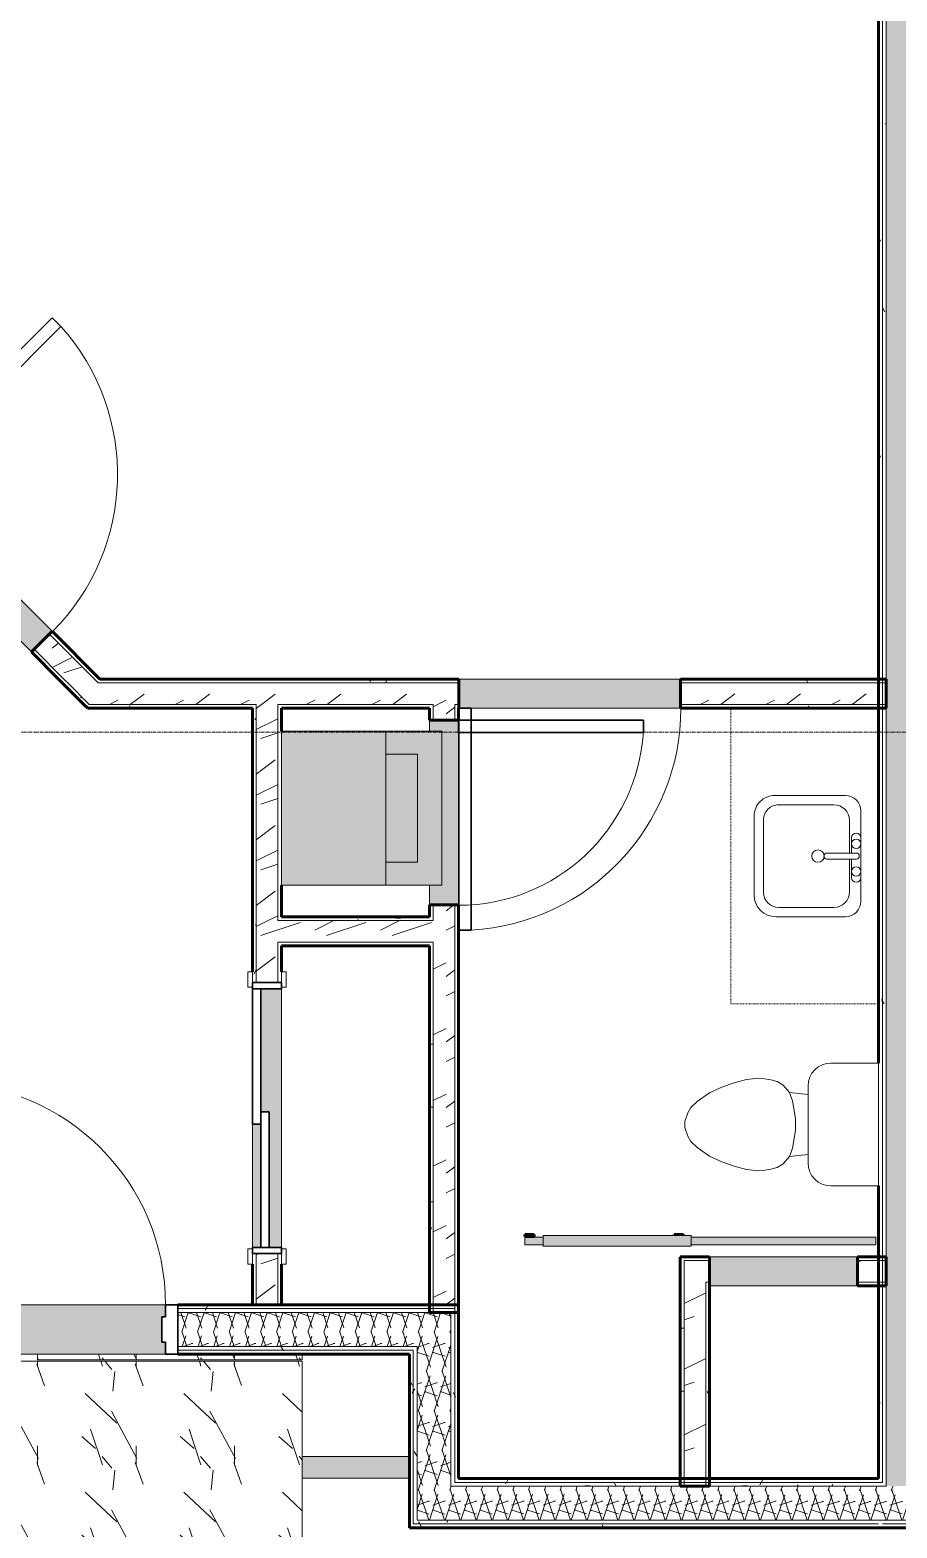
# Model space of a CAD drawing. Header units: inches. Extents: x -4169 to -1846, y 9706 to 12377.
# Drawn here: x -3479.5 to -3338.7, y 11717.9 to 11961.2 of the extents above; entities that cross this region are included whole.
import ezdxf

# ---------------------------------------------------------------- set-up
doc = ezdxf.new("R2010")
doc.units = ezdxf.units.IN
doc.header["$MEASUREMENT"] = 0
doc.linetypes.add('Dash', pattern=[0.25, 0.125, -0.125])
doc.linetypes.add('Grid Line 1_2_', pattern=[0.875, 0.5, -0.125, 0.125, -0.125])
for name, color, linetype, lineweight in [('0-1', 7, 'Continuous', 5), ('0-2', 7, 'Continuous', 18), ('A-CLNG', 13, 'Continuous', 18), ('A-CLNG-PATT-1', 35, 'Continuous', 18), ('A-DOOR', 31, 'Continuous', 18), ('A-DOOR-1', 250, 'Continuous', 9), ('A-DOOR-2', 90, 'Continuous', 30), ('A-DOOR-3', 135, 'Continuous', 18), ('A-DOOR-4', 7, 'Continuous', 18), ('A-DOOR-5', 50, 'Continuous', 60), ('A-DOOR-6', 31, 'Continuous', 30), ('A-DOOR-7', 31, 'Continuous', 9), ('A-DOOR-FRAM', 31, 'Continuous', 30), ('A-DOOR-FRAM-1', 90, 'Continuous', 30), ('A-FLOR-2', 7, 'Continuous', 18), ('A-WALL', 113, 'Continuous', 18), ('A-WALL-1', 8, 'Continuous', 5), ('A-WALL-3', 50, 'Continuous', 60), ('A-WALL-4', 7, 'Continuous', 18), ('A-WALL-PATT-1', 250, 'Continuous', 9), ('A-WALL-PATT-2', 253, 'Continuous', 9), ('A-WALL-PATT-4', 111, 'Continuous', 9), ('I-WALL', 2, 'Continuous', 18), ('I-WALL-2', 2, 'Continuous', 5), ('I-WALL-3', 2, 'Continuous', 60), ('P-SANR-FIXT-2', 250, 'Continuous', 9), ('P-SANR-FIXT-3', 55, 'Continuous', 9), ('Q-CASE-HDLN-1', 250, 'Dash', 9), ('S-BEAM', 12, 'Continuous', 9), ('S-GRID-1', 1, 'Grid Line 1_2_', 9)]:
    doc.layers.add(name, color=color, linetype=linetype, lineweight=lineweight)
pattern_1 = [(0, (0, 0), (20.48, 5.12), [0.845, -14.515, 0.845, -14.515, -81.92]), (0, (0, 0), (20.48, 5.12), [-30.72, 0.845, -29.875, 0.845, -14.515, -35.84]), (0, (0, 0), (20.48, 5.12), [-76.8, 0.845, -9.395, 0.845, -24.755]), (120, (7.68, 2.56), (-14.67405, 15.1762003), [0.845, -14.515, 0.845, -14.515, -81.92]), (120, (7.68, 2.56), (-14.67405, 15.1762003), [-30.72, 0.845, -29.875, 0.845, -14.515, -35.84]), (120, (7.68, 2.56), (-14.67405, 15.1762003), [-76.8, 0.845, -9.395, 0.845, -24.755]), (240, (10.24, 12.8), (-5.80595, -20.2962003), [0.845, -14.515, 0.845, -14.515, -81.92]), (240, (10.24, 12.8), (-5.80595, -20.2962003), [-30.72, 0.845, -29.875, 0.845, -14.515, -35.84]), (240, (10.24, 12.8), (-5.80595, -20.2962003), [-76.8, 0.845, -9.395, 0.845, -24.755])]
pattern_2 = [(216.87, (4.265, 10.662), (31.9871619, 21.32545714), [5.331, -47.981]), (206.565, (10.662, 7.464), (-10.662476, -10.6620098), [11.921, -11.921]), (198.435, (10.662, 2.132), (-21.32449365, -10.6625869), [6.744, -26.974])]
pattern_3 = [(161.57, (0.32, 0.32), (-2.560496185, -0.000537386), [0, -18.214, 2.022, 0]), (18.43, (-0.32, 0.32), (-2.560496185, 0.000537386), [0, -18.214, 2.022, 0]), (108.43, (0.32, 0.32), (1.27922091, -6.400876726), [6.07, -14.166]), (71.57, (-0.32, 0.32), (1.27922091, 6.400876726), [6.07, -14.166])]

# ---------------------------------------------------------------- blocks, each defined once
blk = doc.blocks.new('Single-Flush - 36_ x 84_-1372839-ENLARGED RCP - 2ND FLOOR PLAN')
at = {"layer": 'A-DOOR-1'}
blk.add_arc((18, 2.37), 36.07, 93.1789, 180, dxfattribs=at)
at = {"layer": 'A-DOOR-2'}
for p, q in [((16, 2.37), (16, 38.39)), ((18, 38.39), (16, 38.39)), ((18, 2.37), (18, 38.39)), ((18, 2.37), (16, 2.37))]:
    blk.add_line(p, q, dxfattribs=at)
blk = doc.blocks.new('Stacked Washer and Dryer - 26_x25_ - Private-1372850-ENLARGED RCP - 2ND FLOOR PLAN')
at = {"layer": 'P-SANR-FIXT-3'}
blk.add_hatch(color=256, dxfattribs=at).paths.add_polyline_path([(26, 12.5), (0, 12.5), (0, -12.5), (26, -12.5), (26, 2.42)], flags=0)
at = {"layer": 'P-SANR-FIXT-2'}
for p, q in [((26, 12.5), (0, 12.5)), ((0, -12.5), (0, 12.5)), ((16.91, -12.5), (16.91, 12.5)), ((26, 12.5), (26, -12.5)), ((22.09, 8.75), (16.91, 8.75)), ((22.09, -8.75), (22.09, 8.75)), ((16.91, -8.75), (22.09, -8.75)), ((0, -12.5), (26, -12.5))]:
    blk.add_line(p, q, dxfattribs=at)
blk = doc.blocks.new('Single-Flush - 36_ x 84_-1372824-ENLARGED RCP - 2ND FLOOR PLAN')
at = {"layer": 'A-DOOR-1'}
blk.add_arc((18, -2.37), 36.07, 180, 266.8211, dxfattribs=at)
at = {"layer": 'A-DOOR-2'}
for p, q in [((16, -2.37), (16, -38.39)), ((18, -2.37), (16, -2.37)), ((18, -2.37), (18, -38.39)), ((18, -38.39), (16, -38.39))]:
    blk.add_line(p, q, dxfattribs=at)
blk = doc.blocks.new('Single-Flush - 30_ x 84_-1789664-ENLARGED RCP - 2ND FLOOR PLAN')
at = {"layer": 'A-DOOR-1'}
blk.add_arc((15, -2.375), 30.067, 180, 266.18593, dxfattribs=at)
at = {"layer": 'A-DOOR-2'}
for p, q in [((13, -2.375), (13, -32.375)), ((15, -2.375), (13, -2.375)), ((15, -2.375), (15, -32.375)), ((15, -32.375), (13, -32.375))]:
    blk.add_line(p, q, dxfattribs=at)
blk = doc.blocks.new('FOLDING_SLIDING CLOSET - 42_ x 80_-1372841-ENLARGED RCP - 2ND FLOOR PLAN')
at = {"layer": 'A-DOOR-1'}
for p, q in [((-23.75, 3.25), (-21.25, 3.25)), ((-23.75, 2.5), (-23.75, 3.25)), ((-21.25, 2.5), (-23.75, 2.5)), ((-21.25, 3.25), (-21.25, 2.5)), ((21.25, 3.25), (23.75, 3.25)), ((21.25, 2.5), (21.25, 3.25)), ((23.75, 2.5), (21.25, 2.5)), ((23.75, 3.25), (23.75, 2.5)), ((-23.75, -2.25), (-21.25, -2.25)), ((-23.75, -3), (-23.75, -2.25)), ((-21.25, -2.25), (-21.25, -3)), ((21.25, -2.25), (23.75, -2.25)), ((21.25, -3), (21.25, -2.25)), ((23.75, -2.25), (23.75, -3)), ((-21.25, -3), (-23.75, -3)), ((23.75, -3), (21.25, -3))]:
    blk.add_line(p, q, dxfattribs=at)
at = {"layer": 'A-DOOR-2'}
for p, q in [((-1, 0.5), (21, 0.5)), ((-1, -0.88), (-1, 0.5)), ((21, 0.5), (21, -0.88)), ((-21, -0.88), (1, -0.88)), ((-21, -2.25), (-21, -0.88)), ((1, -2.25), (-21, -2.25)), ((21, -0.88), (-1, -0.88)), ((1, -0.88), (1, -2.25))]:
    blk.add_line(p, q, dxfattribs=at)
at = {"layer": 'A-DOOR-FRAM-1'}
for p, q in [((-22, 2.5), (-21, 2.5)), ((-22, -2.25), (-22, 2.5)), ((-21, 2.5), (-21, -2.25)), ((21, 2.5), (22, 2.5)), ((21, -2.25), (21, 2.5)), ((22, 2.5), (22, -2.25)), ((-21, -2.25), (-22, -2.25)), ((22, -2.25), (21, -2.25))]:
    blk.add_line(p, q, dxfattribs=at)
blk = doc.blocks.new('M_Sink Vanity-Square - 500 x 440mm-1372835-ENLARGED RCP - 2ND FLOOR PLAN')
at = {"layer": 'P-SANR-FIXT-2'}
for p, q in [((-5.72, 10.23), (7.14, 10.23)), ((-5.72, 10.23), (7.14, 10.23)), ((-5.22, 8.73), (6.46, 8.73)), ((-9.22, -4.59), (-9.22, 6.73)), ((-9.22, -4.59), (-9.22, 6.73)), ((-7.72, -2.72), (-7.72, 6.23)), ((8.96, 6.23), (8.96, -2.72)), ((10.46, 6.91), (10.46, -4.59)), ((10.46, 6.91), (10.46, -4.59)), ((0.12, -6.33), (0.12, -1.59)), ((1.12, -6.33), (1.12, -1.59)), ((7.96, -7.09), (-6.72, -7.09)), ((7.96, -7.09), (-6.72, -7.09)), ((0.12, -5.22), (-5.22, -5.22)), ((-2.88, -5.59), (0.12, -5.59)), ((3.62, -7.09), (-2.88, -7.09)), ((6.46, -5.22), (1.12, -5.22)), ((1.12, -5.59), (3.62, -5.59))]:
    blk.add_line(p, q, dxfattribs=at)
for centre, radius, start, end in [((-5.72, 6.73), 3.5, 90, 180), ((-5.72, 6.73), 3.5, 90, 180), ((7.14, 6.91), 3.32, 0, 90), ((7.14, 6.91), 3.32, 360, 90), ((-5.22, 6.23), 2.5, 90, 180), ((6.46, 6.23), 2.5, 360, 90), ((0.62, -0.13), 1, 360, 180), ((0.62, -0.13), 1, 180, 0), ((0.62, -1.59), 0.5, 360, 180), ((-6.72, -4.59), 2.5, 180, 270), ((-6.72, -4.59), 2.5, 180, 270), ((-5.22, -2.72), 2.5, 180, 270), ((6.46, -2.72), 2.5, 270, 360), ((7.96, -4.59), 2.5, 270, 0), ((7.96, -4.59), 2.5, 270, 0), ((-2.88, -6.34), 0.75, 90, 270), ((-1.88, -6.34), 0.75, 360, 180), ((-1.88, -6.34), 0.75, 180, 0), ((0.62, -6.33), 0.5, 180, 0), ((2.62, -6.34), 0.75, 0, 180), ((2.62, -6.34), 0.75, 180, 0), ((3.62, -6.34), 0.75, 270, 90)]:
    blk.add_arc(centre, radius, start, end, dxfattribs=at)
blk = doc.blocks.new('Toilet-Domestic-3D - Toilet-Domestic-3D-1352612-ENLARGED RCP - 2ND FLOOR PLAN')
at = {"layer": 'P-SANR-FIXT-2'}
for p, q in [((-9.98, 19.48), (9.98, 19.48)), ((-9.98, 11.75), (-9.98, 19.48)), ((9.98, 19.48), (9.98, 11.75)), ((6.25, 8.02), (-6.25, 8.02)), ((-4.86, 8.02), (-5.21, 5)), ((4.86, 8.02), (5.21, 5)), ((-5.21, 5), (-6.4, 4)), ((-3.84, 5.5), (-5.21, 5)), ((-1, 6), (-3.84, 5.5)), ((1, 6), (-1, 6)), ((3.84, 5.5), (1, 6)), ((5.21, 5), (3.84, 5.5)), ((6.4, 4), (5.21, 5)), ((-6.97, 3), (-7.24, 2)), ((-6.4, 4), (-6.97, 3)), ((6.97, 3), (6.4, 4)), ((7.24, 2), (6.97, 3)), ((-7.41, 1), (-7.5, 0)), ((-7.5, 0), (-7.33, -1.99)), ((-7.24, 2), (-7.41, 1)), ((7.41, 1), (7.24, 2)), ((7.33, -1.99), (7.5, 0)), ((7.5, 0), (7.41, 1)), ((-7.33, -1.99), (-6.79, -4)), ((6.79, -4), (7.33, -1.99)), ((-6.79, -4), (-6.06, -6)), ((6.06, -6), (6.79, -4)), ((-6.06, -6), (-5.13, -8)), ((5.13, -8), (6.06, -6)), ((-5.13, -8), (-3.74, -10)), ((3.74, -10), (5.13, -8)), ((-3.74, -10), (-2.74, -11)), ((-2.74, -11), (-1.87, -11.5)), ((-1.87, -11.5), (-0.5, -12)), ((-0.5, -12), (0.5, -12)), ((0.5, -12), (1.87, -11.5)), ((1.87, -11.5), (2.74, -11)), ((2.74, -11), (3.74, -10))]:
    blk.add_line(p, q, dxfattribs=at)
for centre, start, end in [((-6.25, 11.75), 180, 270), ((6.25, 11.75), 270, 360)]:
    blk.add_arc(centre, 3.73, start, end, dxfattribs=at)
blk = doc.blocks.new('OD_CW_Countertop - OD_CW_Countertop-2471874-ENLARGED RCP - 2ND FLOOR PLAN')
at = {"layer": 'Q-CASE-HDLN-1'}
for p, q in [((48.74, 0), (48.74, 24)), ((0.74, 0), (48.74, 0))]:
    blk.add_line(p, q, dxfattribs=at)
blk = doc.blocks.new('Interior_barn_door_18732 - Interior_barn_door_18732 24_-2496658-ENLARGED RCP - 2ND FLOOR PLAN')
at = {"layer": 'A-DOOR-3'}
for points in [[(-40.5, 5.67), (-40.5, 6), (-42, 6), (-42, 5.67)], [(-22.6, 4.07), (-15, 4.07), (-15, 5.82), (-39, 5.82), (-39, 4.07)], [(-16.23, 5.82), (-16.23, 6), (-17.73, 6), (-17.73, 5.82)]]:
    blk.add_hatch(color=256, dxfattribs=at).paths.add_polyline_path(points, flags=0)
h = blk.add_hatch(color=256, dxfattribs=at)
h.paths.add_polyline_path([(11.17, 4.95), (15, 4.95), (15, 5.57), (-15, 5.55), (-15, 4.95), (8.96, 4.95)], flags=0)
h.paths.add_polyline_path([(-42, 4.95), (-39, 4.95), (-39, 5.57), (-42, 5.55), (-42, 5.11)], flags=0)
h = blk.add_hatch(color=256, dxfattribs=at)
h.paths.add_polyline_path([(-42, 4.32), (-39, 4.34), (-39, 4.95), (-42, 4.95), (-42, 4.34)], flags=0)
h.paths.add_polyline_path([(-6.02, 4.32), (15, 4.34), (15, 4.95), (-15, 4.95), (-15, 4.32), (-8.03, 4.32)], flags=0)
at = {"layer": 'A-DOOR-4'}
for p, q in [((-42, 5.57), (-39, 5.57)), ((-42, 5.57), (-42, 4.95)), ((-42, 4.95), (-42, 4.32)), ((-39, 4.07), (-39, 5.82)), ((-39, 5.82), (-15, 5.82)), ((-15, 5.82), (-15, 4.07)), ((-15, 5.57), (15, 5.57)), ((15, 4.95), (15, 5.57)), ((15, 4.32), (15, 4.95)), ((-39, 4.32), (-42, 4.32)), ((-15, 4.07), (-39, 4.07)), ((15, 4.32), (-15, 4.32))]:
    blk.add_line(p, q, dxfattribs=at)
at = {"layer": 'A-DOOR-5'}
for p, q in [((-42, 6), (-42, 5.67)), ((-40.5, 6), (-42, 6)), ((-42, 5.67), (-40.5, 5.67)), ((-40.5, 5.67), (-40.5, 6)), ((-17.73, 6), (-17.73, 5.82)), ((-16.23, 6), (-17.73, 6)), ((-16.23, 5.82), (-16.23, 6))]:
    blk.add_line(p, q, dxfattribs=at)
blk = doc.blocks.new('CTR - 1st Phase - Unit Layouts_rvt-1-ENLARGED RCP - 2ND FLOOR PLAN')
at = {"layer": 'A-WALL-1'}
for points in [[(-3479.3, 11860.18), (-3475.94, 11863.54), (-3501.39, 11888.99), (-3504.75, 11885.64), (-3479.74, 11860.62)], [(-3396.65, 11851.04), (-3373.9, 11851.04), (-3373.9, 11855.79), (-3409.9, 11855.79), (-3409.9, 11851.04)], [(-3412.67, 11819.12), (-3409.92, 11819.12), (-3409.92, 11849.12), (-3414.67, 11849.12), (-3414.67, 11847.33), (-3412.67, 11847.33), (-3412.67, 11822.33), (-3414.67, 11822.33), (-3414.67, 11819.12), (-3414.05, 11819.12)], [(-3362.89, 11757.24), (-3345.17, 11757.26), (-3345.17, 11761.99), (-3369.17, 11761.99), (-3369.17, 11757.24)]]:
    blk.add_hatch(color=256, dxfattribs=at).paths.add_polyline_path(points, flags=0)
h = blk.add_hatch(color=256, dxfattribs=at)
h.paths.add_polyline_path([(-3443.42, 11763.51), (-3442.05, 11763.51), (-3442.05, 11783.51), (-3443.42, 11783.51), (-3443.42, 11776.85)], flags=0)
h.paths.add_polyline_path([(-3438.67, 11763.51), (-3438.67, 11805.51), (-3442.05, 11805.51), (-3442.05, 11785.51), (-3440.67, 11785.51), (-3440.67, 11763.51), (-3439.3, 11763.51)], flags=0)
at = {"layer": 'A-WALL-PATT-1'}
h = blk.add_hatch(dxfattribs=at)
h.set_pattern_fill('FP_1', color=256, style=0, pattern_type=2)
h.set_pattern_definition(pattern_1)
h.paths.add_polyline_path([(-3469.9, 11851.66), (-3478.85, 11860.62), (-3479.3, 11860.18), (-3470.78, 11851.66), (-3470.16, 11851.66)], flags=0)
h.paths.add_polyline_path([(-3504.75, 11885.64), (-3504.31, 11886.08), (-3522.87, 11904.64), (-3522.85, 11903.74), (-3505.11, 11885.99)], flags=0)
h = blk.add_hatch(dxfattribs=at)
h.set_pattern_fill('FP_1', color=256, style=0, pattern_type=2)
h.set_pattern_definition(pattern_1)
h.paths.add_polyline_path([(-3469.07, 11855.79), (-3468.19, 11855.79), (-3475.94, 11863.54), (-3476.38, 11863.1), (-3469.9, 11856.61)], flags=0)
h.paths.add_polyline_path([(-3501.83, 11888.55), (-3501.39, 11888.99), (-3505.11, 11892.71), (-3505.55, 11892.26), (-3502.28, 11888.99)], flags=0)
h.paths.add_polyline_path([(-3508.02, 11894.74), (-3507.58, 11895.18), (-3518.75, 11906.35), (-3518.75, 11905.47), (-3508.91, 11895.62)], flags=0)
h = blk.add_hatch(dxfattribs=at)
h.set_pattern_fill('FP_1', color=256, style=0, pattern_type=2)
h.set_pattern_definition(pattern_1)
h.paths.add_polyline_path([(-3344.6, 11855.16), (-3341.72, 11855.16), (-3341.72, 11855.79), (-3373.9, 11855.79), (-3373.9, 11855.16), (-3361.92, 11855.16)], flags=0)
h.paths.add_polyline_path([(-3442.8, 11855.16), (-3409.9, 11855.16), (-3409.9, 11855.79), (-3469.07, 11855.79), (-3468.45, 11855.16), (-3464.18, 11855.16)], flags=0)
h = blk.add_hatch(dxfattribs=at)
h.set_pattern_fill('FP_1', color=256, style=0, pattern_type=2)
h.set_pattern_definition(pattern_1)
h.paths.add_polyline_path([(-3344.6, 11851.04), (-3341.72, 11851.04), (-3341.72, 11851.66), (-3373.9, 11851.66), (-3373.9, 11851.04), (-3358.6, 11851.04)], flags=0)
h.paths.add_polyline_path([(-3410.55, 11851.04), (-3409.9, 11851.04), (-3409.92, 11851.66), (-3410.55, 11851.66)], flags=0)
h.paths.add_polyline_path([(-3414.05, 11851.04), (-3414.05, 11851.66), (-3439.3, 11851.66), (-3439.3, 11851.04), (-3414.67, 11851.04)], flags=0)
h.paths.add_polyline_path([(-3468.45, 11851.04), (-3442.8, 11851.04), (-3442.8, 11851.66), (-3470.78, 11851.66), (-3470.16, 11851.04), (-3469.9, 11851.04)], flags=0)
h = blk.add_hatch(dxfattribs=at)
h.set_pattern_fill('FP_1', color=256, style=0, pattern_type=2)
h.set_pattern_definition(pattern_1)
h.paths.add_polyline_path([(-3443.42, 11813.08), (-3442.8, 11813.08), (-3442.8, 11851.04), (-3443.42, 11851.04), (-3443.42, 11813.52)], flags=0)
h = blk.add_hatch(dxfattribs=at)
h.set_pattern_fill('FP_1', color=256, style=0, pattern_type=2)
h.set_pattern_definition(pattern_1)
h.paths.add_polyline_path([(-3414.05, 11752.91), (-3414.05, 11813.08), (-3414.67, 11813.08), (-3414.67, 11752.91)], flags=0)
h.paths.add_polyline_path([(-3414.05, 11816.58), (-3414.05, 11819.12), (-3414.67, 11819.12), (-3414.67, 11816.58)], flags=0)
h.paths.add_polyline_path([(-3414.67, 11849.12), (-3414.05, 11849.12), (-3414.05, 11851.04), (-3414.67, 11851.04), (-3414.67, 11850.93)], flags=0)
h = blk.add_hatch(dxfattribs=at)
h.set_pattern_fill('FP_1', color=256, style=0, pattern_type=2)
h.set_pattern_definition(pattern_1)
h.paths.add_polyline_path([(-3414.67, 11816.58), (-3414.67, 11817.2), (-3439.3, 11817.2), (-3439.3, 11816.58), (-3430.42, 11816.58)], flags=0)
h = blk.add_hatch(dxfattribs=at)
h.set_pattern_fill('FP_1', color=256, style=0, pattern_type=2)
h.set_pattern_definition(pattern_1)
h.paths.add_polyline_path([(-3442.8, 11754.19), (-3442.8, 11762.51), (-3443.42, 11762.51), (-3443.42, 11754.19)], flags=0)
h.paths.add_polyline_path([(-3442.8, 11806.51), (-3442.8, 11812.45), (-3443.42, 11812.45), (-3443.42, 11806.51)], flags=0)
h = blk.add_hatch(dxfattribs=at)
h.set_pattern_fill('FP_1', color=256, style=0, pattern_type=2)
h.set_pattern_definition(pattern_1)
h.paths.add_polyline_path([(-3373.92, 11725.99), (-3373.3, 11725.99), (-3373.3, 11761.99), (-3373.92, 11761.99), (-3373.92, 11737.24)], flags=0)
h = blk.add_hatch(dxfattribs=at)
h.set_pattern_fill('FP_1', color=256, style=0, pattern_type=2)
h.set_pattern_definition(pattern_1)
h.paths.add_polyline_path([(-3369.17, 11725.99), (-3369.17, 11757.86), (-3369.8, 11757.86), (-3369.8, 11725.99)], flags=0)
at = {"layer": 'A-WALL-PATT-2'}
h = blk.add_hatch(dxfattribs=at)
h.set_pattern_fill('FP_2', color=256, style=0, pattern_type=2)
h.set_pattern_definition(pattern_2)
h.paths.add_polyline_path([(-3470.78, 11855.16), (-3468.45, 11855.16), (-3476.38, 11863.1), (-3478.85, 11860.62), (-3473.4, 11855.16)], flags=0)
h.paths.add_polyline_path([(-3504.31, 11886.08), (-3501.83, 11888.55), (-3519.37, 11906.09), (-3519.37, 11901.14), (-3504.75, 11886.52)], flags=0)
h = blk.add_hatch(dxfattribs=at)
h.set_pattern_fill('FP_2', color=256, style=0, pattern_type=2)
h.set_pattern_definition(pattern_2)
h.paths.add_polyline_path([(-3344.6, 11851.66), (-3341.72, 11851.66), (-3341.72, 11855.16), (-3373.9, 11855.16), (-3373.9, 11851.66), (-3361.92, 11851.66)], flags=0)
h.paths.add_polyline_path([(-3439.3, 11851.66), (-3409.9, 11851.66), (-3409.9, 11855.16), (-3473.4, 11855.16), (-3469.9, 11851.66), (-3442.8, 11851.66)], flags=0)
h = blk.add_hatch(dxfattribs=at)
h.set_pattern_fill('FP_2', color=256, style=0, pattern_type=2)
h.set_pattern_definition(pattern_2)
h.paths.add_polyline_path([(-3442.8, 11816.58), (-3439.3, 11816.58), (-3439.3, 11851.66), (-3442.8, 11851.66), (-3442.8, 11817.08)], flags=0)
h = blk.add_hatch(dxfattribs=at)
h.set_pattern_fill('FP_2', color=256, style=0, pattern_type=2)
h.set_pattern_definition(pattern_2)
h.paths.add_polyline_path([(-3410.55, 11752.91), (-3410.55, 11819.12), (-3414.05, 11819.12), (-3414.05, 11752.91)], flags=0)
h.paths.add_polyline_path([(-3412.67, 11849.12), (-3410.55, 11849.12), (-3410.55, 11851.66), (-3414.05, 11851.66), (-3414.05, 11849.12)], flags=0)
h = blk.add_hatch(dxfattribs=at)
h.set_pattern_fill('FP_2', color=256, style=0, pattern_type=2)
h.set_pattern_definition(pattern_2)
h.paths.add_polyline_path([(-3432.17, 11813.08), (-3414.05, 11813.1), (-3414.05, 11816.58), (-3442.8, 11816.58), (-3442.8, 11813.08), (-3438.67, 11813.08)], flags=0)
h = blk.add_hatch(dxfattribs=at)
h.set_pattern_fill('FP_2', color=256, style=0, pattern_type=2)
h.set_pattern_definition(pattern_2)
h.paths.add_polyline_path([(-3442.8, 11754.19), (-3439.3, 11754.19), (-3439.3, 11762.51), (-3442.8, 11762.51), (-3442.8, 11757.26)], flags=0)
h.paths.add_polyline_path([(-3442.8, 11806.51), (-3439.3, 11806.51), (-3439.3, 11813.08), (-3442.8, 11813.08), (-3442.8, 11812.45)], flags=0)
h = blk.add_hatch(dxfattribs=at)
h.set_pattern_fill('FP_2', color=256, style=0, pattern_type=2)
h.set_pattern_definition(pattern_2)
h.paths.add_polyline_path([(-3373.3, 11724.74), (-3369.8, 11724.74), (-3369.8, 11761.36), (-3373.3, 11761.36), (-3373.3, 11737.24)], flags=0)
h = blk.add_hatch(dxfattribs=at)
h.set_pattern_fill('FP_2', color=256, style=0, pattern_type=2)
h.set_pattern_definition(pattern_2)
h.paths.add_polyline_path([(-3341.72, 11757.86), (-3341.72, 11761.36), (-3345.17, 11761.36), (-3345.17, 11757.86)], flags=0)
h.paths.add_polyline_path([(-3369.17, 11757.86), (-3369.17, 11761.36), (-3369.8, 11761.36), (-3369.8, 11757.86)], flags=0)
at = {"layer": 'A-WALL-3'}
for p, q in [((-3479.3, 11860.18), (-3475.94, 11863.54)), ((-3475.94, 11863.54), (-3468.19, 11855.79)), ((-3474.91, 11855.79), (-3479.3, 11860.18)), ((-3470.78, 11851.66), (-3474.91, 11855.79)), ((-3468.19, 11855.79), (-3409.9, 11855.79)), ((-3409.9, 11855.79), (-3409.9, 11851.04)), ((-3373.9, 11855.79), (-3340.47, 11855.79)), ((-3373.9, 11851.04), (-3373.9, 11855.79)), ((-3340.47, 11855.79), (-3340.47, 11851.04)), ((-3470.16, 11851.04), (-3470.78, 11851.66)), ((-3443.42, 11851.04), (-3470.16, 11851.04)), ((-3443.42, 11817.2), (-3443.42, 11851.04)), ((-3414.67, 11851.04), (-3438.67, 11851.04)), ((-3438.67, 11851.04), (-3438.67, 11847.33)), ((-3414.67, 11849.12), (-3414.67, 11851.04)), ((-3409.9, 11851.04), (-3409.92, 11851.04)), ((-3409.92, 11851.04), (-3409.92, 11849.12)), ((-3340.47, 11851.04), (-3373.9, 11851.04)), ((-3409.92, 11849.12), (-3414.67, 11849.12)), ((-3438.67, 11822.33), (-3438.67, 11817.2)), ((-3414.67, 11817.2), (-3414.67, 11819.12)), ((-3414.67, 11819.12), (-3409.92, 11819.12)), ((-3409.92, 11819.12), (-3409.92, 11752.91)), ((-3443.42, 11813.08), (-3443.42, 11817.2)), ((-3438.67, 11817.2), (-3414.67, 11817.2)), ((-3443.42, 11812.45), (-3443.42, 11813.08)), ((-3443.42, 11808.26), (-3443.42, 11812.45)), ((-3414.67, 11812.45), (-3438.67, 11812.45)), ((-3438.67, 11812.45), (-3438.67, 11808.26)), ((-3414.67, 11752.91), (-3414.67, 11812.45)), ((-3443.42, 11754.19), (-3443.42, 11760.76)), ((-3438.67, 11760.76), (-3438.67, 11754.19)), ((-3373.92, 11724.74), (-3373.92, 11761.99)), ((-3373.92, 11761.99), (-3369.17, 11761.99)), ((-3369.17, 11761.99), (-3369.17, 11724.74)), ((-3345.17, 11761.99), (-3340.47, 11761.99)), ((-3345.17, 11757.24), (-3345.17, 11761.99)), ((-3340.47, 11761.99), (-3340.47, 11757.24)), ((-3340.47, 11757.24), (-3345.17, 11757.24)), ((-3438.67, 11754.19), (-3443.42, 11754.19)), ((-3409.92, 11752.91), (-3414.67, 11752.91)), ((-3369.17, 11724.74), (-3373.92, 11724.74))]:
    blk.add_line(p, q, dxfattribs=at)
at = {"layer": 'A-WALL-4'}
for p, q in [((-3475.94, 11863.54), (-3501.39, 11888.99)), ((-3504.75, 11885.64), (-3479.3, 11860.18)), ((-3476.38, 11863.1), (-3469.07, 11855.79)), ((-3478.85, 11860.62), (-3474.02, 11855.79)), ((-3474.02, 11855.79), (-3473.4, 11855.16)), ((-3469.07, 11855.79), (-3468.45, 11855.16)), ((-3373.9, 11855.79), (-3409.9, 11855.79)), ((-3473.4, 11855.16), (-3469.9, 11851.66)), ((-3409.9, 11855.16), (-3468.45, 11855.16)), ((-3340.47, 11855.16), (-3373.9, 11855.16)), ((-3442.8, 11851.66), (-3469.9, 11851.66)), ((-3442.8, 11851.66), (-3442.8, 11851.04)), ((-3442.8, 11817.2), (-3442.8, 11851.04)), ((-3414.05, 11851.66), (-3439.3, 11851.66)), ((-3439.3, 11851.66), (-3439.3, 11851.04)), ((-3439.3, 11817.2), (-3439.3, 11851.04)), ((-3414.05, 11851.66), (-3414.05, 11851.04)), ((-3414.05, 11851.04), (-3414.05, 11849.12)), ((-3409.9, 11851.66), (-3410.55, 11851.66)), ((-3410.55, 11851.66), (-3410.55, 11851.04)), ((-3410.55, 11851.04), (-3410.55, 11849.12)), ((-3409.9, 11851.04), (-3373.9, 11851.04)), ((-3340.47, 11851.66), (-3373.9, 11851.66)), ((-3414.67, 11849.12), (-3414.67, 11847.33)), ((-3409.92, 11819.12), (-3409.92, 11849.12)), ((-3414.67, 11822.33), (-3414.67, 11819.12)), ((-3414.05, 11819.12), (-3414.05, 11816.58)), ((-3410.55, 11819.12), (-3410.55, 11752.91)), ((-3442.8, 11817.2), (-3442.8, 11816.58)), ((-3442.8, 11816.58), (-3442.8, 11813.08)), ((-3439.3, 11817.2), (-3439.3, 11816.58)), ((-3414.67, 11816.58), (-3439.3, 11816.58)), ((-3414.67, 11816.58), (-3414.05, 11816.58)), ((-3442.8, 11813.08), (-3442.8, 11812.45)), ((-3442.8, 11812.45), (-3442.8, 11806.51)), ((-3414.67, 11813.08), (-3439.3, 11813.08)), ((-3439.3, 11813.08), (-3439.3, 11812.45)), ((-3439.3, 11812.45), (-3439.3, 11806.51)), ((-3414.67, 11813.08), (-3414.05, 11813.08)), ((-3414.05, 11813.08), (-3414.05, 11752.91)), ((-3438.67, 11763.51), (-3438.67, 11805.51)), ((-3443.42, 11783.51), (-3443.42, 11763.51)), ((-3442.8, 11762.51), (-3442.8, 11754.19)), ((-3439.3, 11762.51), (-3439.3, 11754.19)), ((-3373.3, 11724.74), (-3373.3, 11761.36)), ((-3369.8, 11761.36), (-3373.3, 11761.36)), ((-3369.17, 11761.36), (-3369.8, 11761.36)), ((-3345.17, 11761.99), (-3369.17, 11761.99)), ((-3340.47, 11761.36), (-3345.17, 11761.36)), ((-3369.8, 11724.74), (-3369.8, 11757.86)), ((-3369.17, 11757.86), (-3369.8, 11757.86)), ((-3369.17, 11757.24), (-3345.17, 11757.24)), ((-3340.47, 11757.86), (-3345.17, 11757.86))]:
    blk.add_line(p, q, dxfattribs=at)
at = {"layer": '0-2'}
for name, p, rotation in [('Single-Flush - 36_ x 84_-1372824-ENLARGED RCP - 2ND FLOOR PLAN', (-3490.34, 11874.59), 134.9999999999904), ('Single-Flush - 36_ x 84_-1372839-ENLARGED RCP - 2ND FLOOR PLAN', (-3391.9, 11853.41), 180), ('OD_CW_Countertop - OD_CW_Countertop-2471874-ENLARGED RCP - 2ND FLOOR PLAN', (-3365.72, 11851.78), 269.9999999999716), ('Single-Flush - 36_ x 84_-1372824-ENLARGED RCP - 2ND FLOOR PLAN', (-3516.72, 11808.58), 134.9999999999929), ('Single-Flush - 30_ x 84_-1789664-ENLARGED RCP - 2ND FLOOR PLAN', (-3412.3, 11834.12), 89.99999999999615), ('M_Sink Vanity-Square - 500 x 440mm-1372835-ENLARGED RCP - 2ND FLOOR PLAN', (-3351.69, 11826.42), 89.99999999996317), ('FOLDING_SLIDING CLOSET - 42_ x 80_-1372841-ENLARGED RCP - 2ND FLOOR PLAN', (-3441.17, 11784.51), 269.9999999999993), ('Toilet-Domestic-3D - Toilet-Domestic-3D-1352612-ENLARGED RCP - 2ND FLOOR PLAN', (-3361.2, 11783.46), 269.9999999999621)]:
    blk.add_blockref(name, p, dxfattribs=dict(at, rotation=rotation))
for name, p in [('Stacked Washer and Dryer - 26_x25_ - Private-1372850-ENLARGED RCP - 2ND FLOOR PLAN', (-3438.67, 11834.83)), ('Interior_barn_door_18732 - Interior_barn_door_18732 24_-2496658-ENLARGED RCP - 2ND FLOOR PLAN', (-3357.17, 11759.61))]:
    blk.add_blockref(name, p, dxfattribs=at)
blk = doc.blocks.new('CTR - 1st Phase - Shell_rvt-1-ENLARGED RCP - 2ND FLOOR PLAN')
at = {"layer": 'A-FLOR-2'}
blk.add_line((-3417.27, 11717.99), (-3417.27, 11717.89), dxfattribs=at)
at = {"layer": 'S-GRID-1'}
blk.add_line((-1846.46, 11847.19), (-4136.46, 11847.19), dxfattribs=at)
blk = doc.blocks.new('Dimension Lumber - LVL - 3_5X5_5-2120385-ENLARGED RCP - 2ND FLOOR PLAN')
at = {"layer": 'S-BEAM'}
blk.add_hatch(color=256, dxfattribs=at).paths.add_polyline_path([(23.51, -1.75), (36, -1.75), (36, 1.75), (18.6, 1.75), (18.6, -1.75)], flags=0)
for p, q in [((18.6, 1.75), (36, 1.75)), ((18.6, -1.75), (36, -1.75))]:
    blk.add_line(p, q, dxfattribs=at)
blk = doc.blocks.new('HOLLOW METAL - UNIT DOOR-2125824-ENLARGED RCP - 2ND FLOOR PLAN')
at = {"layer": 'A-DOOR-6'}
for p, q in [((16.25, -4.25), (18, -4.25)), ((16.25, -40.25), (16.25, -4.25)), ((18, -4.25), (18, -40.25)), ((18, -40.25), (16.25, -40.25))]:
    blk.add_line(p, q, dxfattribs=at)
at = {"layer": 'A-DOOR-7'}
blk.add_arc((18, -4.25), 36, 180, 270, dxfattribs=at)
at = {"layer": 'A-DOOR-FRAM'}
for p, q in [((-20, 3.75), (-18, 3.75)), ((-20, -4.25), (-20, 3.75)), ((-18, 3.75), (-18, 1.8125)), ((18, 3.75), (20, 3.75)), ((18, 1.8125), (18, 3.75)), ((20, 3.75), (20, -4.25)), ((-18, 1.8125), (-17.375, 1.8125)), ((-17.375, 1.8125), (-17.375, -2.3125)), ((17.375, 1.8125), (18, 1.8125)), ((17.375, -2.3125), (17.375, 1.8125)), ((-18, -2.3125), (-18, -4.25)), ((-17.375, -2.3125), (-18, -2.3125)), ((18, -2.3125), (17.375, -2.3125)), ((18, -4.25), (18, -2.3125)), ((-18, -4.25), (-20, -4.25)), ((20, -4.25), (18, -4.25))]:
    blk.add_line(p, q, dxfattribs=at)

msp = doc.modelspace()

# ---------------------------------------------------------------- hatches: boundary and pattern name
at = {"layer": 'A-CLNG-PATT-1'}
h = msp.add_hatch(dxfattribs=at)
h.set_pattern_fill('FP_53', color=256, style=0, pattern_type=2)
h.set_pattern_definition([(108.435, (4.16, 0), (-16.000521, 32.0003383), [6.072, -44.525]), (139.399, (2.24, 5.76), (-96.00016541, 79.9998798), [2.95, -144.562]), (136.848, (16, 7.68), (-240.00202852, 223.9982064), [7.018, -343.889]), (109.983, (10.88, 12.48), (-47.99971113, 127.99986808), [3.746, -183.53]), (90, (9.6, 0), (-16, 16), [3.2, -12.8]), (118.443, (9.6, 3.2), (112.0002199, -207.99937941), [8.734, -427.981]), (84.289, (5.44, 10.88), (-16.00092206, -143.99947947), [3.216, -157.582]), (129.806, (5.76, 14.08), (64.00060153, -80.0001644), [2.499, -122.465])])
h.paths.add_polyline_path([(-3464.18, 11687.66), (-3435.32, 11687.66), (-3435.32, 11706.61), (-3497.92, 11706.61), (-3497.92, 11687.99), (-3479.92, 11687.99), (-3479.92, 11687.66), (-3473.77, 11687.66)], flags=0)
h.paths.add_polyline_path([(-3447.3, 11706.86), (-3435.32, 11706.86), (-3435.32, 11745.01), (-3497.92, 11745.01), (-3497.92, 11706.86), (-3455.74, 11706.86)], flags=0)
h.paths.add_polyline_path([(-3478.3, 11745.26), (-3435.32, 11745.26), (-3435.32, 11746.19), (-3478.3, 11746.19)], flags=0)
at = {"layer": 'A-WALL-PATT-4'}
h = msp.add_hatch(dxfattribs=at)
h.set_pattern_fill('FP_1', color=256, style=0, pattern_type=2)
h.set_pattern_definition(pattern_1)
h.paths.add_polyline_path([(-3341.1, 11725.36), (-3341.1, 12110.34), (-3341.72, 12110.34), (-3341.72, 11725.36)], flags=0)
h = msp.add_hatch(dxfattribs=at)
h.set_pattern_fill('FP_1', color=256, style=0, pattern_type=2)
h.set_pattern_definition(pattern_1)
h.paths.add_polyline_path([(-3341.1, 11724.74), (-3340.47, 11724.74), (-3340.47, 12110.34), (-3341.1, 12110.34), (-3341.1, 11725.36)], flags=0)
h = msp.add_hatch(dxfattribs=at)
h.set_pattern_fill('FP_4', color=256, style=0, pattern_type=2)
h.set_pattern_definition(pattern_3)
h.paths.add_polyline_path([(-3336.97, 11724.74), (-3336.97, 12110.34), (-3340.47, 12110.34), (-3340.47, 11724.74), (-3337.56, 11724.74)], flags=0)
h = msp.add_hatch(dxfattribs=at)
h.set_pattern_fill('FP_1', color=256, style=0, pattern_type=2)
h.set_pattern_definition(pattern_1)
h.paths.add_polyline_path([(-3417.92, 11753.56), (-3414.67, 11753.56), (-3414.67, 11754.19), (-3455.52, 11754.19), (-3455.52, 11753.56), (-3422.24, 11753.56)], flags=0)
h.paths.add_polyline_path([(-3497.95, 11753.56), (-3495.52, 11753.56), (-3495.52, 11754.19), (-3499.55, 11754.19), (-3499.55, 11753.56), (-3499.17, 11753.56)], flags=0)
h = msp.add_hatch(dxfattribs=at)
h.set_pattern_fill('FP_1', color=256, style=0, pattern_type=2)
h.set_pattern_definition(pattern_1)
h.paths.add_polyline_path([(-3416.67, 11752.94), (-3414.67, 11752.94), (-3414.67, 11753.56), (-3455.52, 11753.56), (-3455.52, 11752.94), (-3417.3, 11752.94)], flags=0)
h.paths.add_polyline_path([(-3495.52, 11752.94), (-3495.52, 11753.56), (-3499.55, 11753.56), (-3499.55, 11752.94), (-3497.95, 11752.94)], flags=0)
h = msp.add_hatch(dxfattribs=at)
h.set_pattern_fill('FP_4', color=256, style=0, pattern_type=2)
h.set_pattern_definition(pattern_3)
h.paths.add_polyline_path([(-3501.92, 11747.44), (-3495.52, 11747.44), (-3495.52, 11752.94), (-3501.92, 11752.94), (-3501.92, 11749.45)], flags=0)
h.paths.add_polyline_path([(-3416.67, 11747.44), (-3416.67, 11752.94), (-3455.52, 11752.94), (-3455.52, 11747.44), (-3417.3, 11747.44)], flags=0)
h = msp.add_hatch(dxfattribs=at)
h.set_pattern_fill('FP_4', color=256, style=0, pattern_type=2)
h.set_pattern_definition(pattern_3)
h.paths.add_polyline_path([(-3416.67, 11724.74), (-3411.17, 11724.74), (-3411.2, 11752.91), (-3416.67, 11752.91), (-3416.67, 11725.36)], flags=0)
h = msp.add_hatch(dxfattribs=at)
h.set_pattern_fill('FP_1', color=256, style=0, pattern_type=2)
h.set_pattern_definition(pattern_1)
h.paths.add_polyline_path([(-3410.55, 11725.36), (-3410.55, 11752.91), (-3411.17, 11752.91), (-3411.17, 11725.36)], flags=0)
h = msp.add_hatch(dxfattribs=at)
h.set_pattern_fill('FP_1', color=256, style=0, pattern_type=2)
h.set_pattern_definition(pattern_1)
h.paths.add_polyline_path([(-3410.55, 11725.99), (-3409.92, 11725.99), (-3409.92, 11752.91), (-3410.55, 11752.91), (-3410.55, 11726)], flags=0)
h = msp.add_hatch(dxfattribs=at)
h.set_pattern_fill('FP_1', color=256, style=0, pattern_type=2)
h.set_pattern_definition(pattern_1)
h.paths.add_polyline_path([(-3430.42, 11746.81), (-3417.3, 11746.81), (-3417.32, 11747.44), (-3455.52, 11747.44), (-3455.52, 11746.81), (-3435.32, 11746.81)], flags=0)
h.paths.add_polyline_path([(-3498.93, 11746.81), (-3495.52, 11746.81), (-3495.52, 11747.44), (-3499.17, 11747.44), (-3499.17, 11746.81)], flags=0)
h = msp.add_hatch(dxfattribs=at)
h.set_pattern_fill('FP_1', color=256, style=0, pattern_type=2)
h.set_pattern_definition(pattern_1)
h.paths.add_polyline_path([(-3417.92, 11746.19), (-3417.92, 11746.81), (-3455.52, 11746.81), (-3455.52, 11746.19), (-3430.42, 11746.19)], flags=0)
h.paths.add_polyline_path([(-3498.55, 11746.19), (-3495.52, 11746.19), (-3495.52, 11746.81), (-3498.55, 11746.81)], flags=0)
h = msp.add_hatch(dxfattribs=at)
h.set_pattern_fill('FP_1', color=256, style=0, pattern_type=2)
h.set_pattern_definition(pattern_1)
h.paths.add_polyline_path([(-3417.92, 11718.61), (-3417.3, 11718.61), (-3417.3, 11746.81), (-3417.92, 11746.81), (-3417.92, 11719.24)], flags=0)
h = msp.add_hatch(dxfattribs=at)
h.set_pattern_fill('FP_1', color=256, style=0, pattern_type=2)
h.set_pattern_definition(pattern_1)
h.paths.add_polyline_path([(-3416.67, 11719.24), (-3416.67, 11747.44), (-3417.3, 11747.44), (-3417.27, 11719.24)], flags=0)
h = msp.add_hatch(dxfattribs=at)
h.set_pattern_fill('FP_4', color=256, style=0, pattern_type=2)
h.set_pattern_definition(pattern_3)
h.paths.add_polyline_path([(-3341.72, 11719.24), (-3340.47, 11719.24), (-3340.47, 11724.74), (-3416.67, 11724.74), (-3416.67, 11719.24), (-3346, 11719.24)], flags=0)
h = msp.add_hatch(dxfattribs=at)
h.set_pattern_fill('FP_1', color=256, style=0, pattern_type=2)
h.set_pattern_definition(pattern_1)
h.paths.add_polyline_path([(-3369.8, 11724.74), (-3341.1, 11724.74), (-3341.1, 11725.36), (-3369.8, 11725.36), (-3369.8, 11724.99)], flags=0)
h.paths.add_polyline_path([(-3396.65, 11724.74), (-3373.3, 11724.74), (-3373.3, 11725.36), (-3411.17, 11725.36), (-3411.17, 11724.74)], flags=0)
h = msp.add_hatch(dxfattribs=at)
h.set_pattern_fill('FP_1', color=256, style=0, pattern_type=2)
h.set_pattern_definition(pattern_1)
h.paths.add_polyline_path([(-3343.75, 11725.36), (-3341.72, 11725.36), (-3341.72, 11725.99), (-3369.8, 11725.99), (-3369.8, 11725.36), (-3346, 11725.36)], flags=0)
h.paths.add_polyline_path([(-3410.55, 11725.36), (-3373.3, 11725.36), (-3373.3, 11725.99), (-3410.55, 11725.99)], flags=0)
h = msp.add_hatch(dxfattribs=at)
h.set_pattern_fill('FP_4', color=256, style=0, pattern_type=2)
h.set_pattern_definition(pattern_3)
h.paths.add_polyline_path([(-3210.94, 11719.24), (-3207.87, 11719.25), (-3207.87, 11724.74), (-3340.47, 11724.74), (-3340.47, 11719.24), (-3227.82, 11719.24)], flags=0)
h = msp.add_hatch(dxfattribs=at)
h.set_pattern_fill('FP_1', color=256, style=0, pattern_type=2)
h.set_pattern_definition(pattern_1)
h.paths.add_polyline_path([(-3341.72, 11717.99), (-3341.72, 11718.61), (-3417.92, 11718.61), (-3417.92, 11717.99), (-3343.67, 11717.99)], flags=0)
h = msp.add_hatch(dxfattribs=at)
h.set_pattern_fill('FP_1', color=256, style=0, pattern_type=2)
h.set_pattern_definition(pattern_1)
h.paths.add_polyline_path([(-3341.17, 11718.61), (-3341.1, 11718.61), (-3341.1, 11719.24), (-3417.3, 11719.24), (-3417.27, 11718.61), (-3341.72, 11718.61)], flags=0)
h = msp.add_hatch(dxfattribs=at)
h.set_pattern_fill('FP_1', color=256, style=0, pattern_type=2)
h.set_pattern_definition(pattern_1)
h.paths.add_polyline_path([(-3202.57, 11717.99), (-3201.75, 11717.99), (-3201.75, 11718.61), (-3341.72, 11718.61), (-3341.72, 11717.99), (-3202.75, 11717.99)], flags=0)
h = msp.add_hatch(dxfattribs=at)
h.set_pattern_fill('FP_1', color=256, style=0, pattern_type=2)
h.set_pattern_definition(pattern_1)
h.paths.add_polyline_path([(-3202.57, 11718.61), (-3202.37, 11718.61), (-3202.37, 11719.24), (-3341.1, 11719.24), (-3341.1, 11718.61), (-3203.87, 11718.61)], flags=0)
at = {"layer": 'I-WALL-2'}
msp.add_hatch(color=256, dxfattribs=at).paths.add_polyline_path([(-3478.3, 11746.19), (-3457.52, 11746.19), (-3457.52, 11748.13), (-3458.15, 11748.13), (-3458.15, 11752.25), (-3457.52, 11752.25), (-3457.52, 11754.19), (-3493.52, 11754.19), (-3493.52, 11752.25), (-3492.9, 11752.25), (-3492.9, 11748.13), (-3493.52, 11748.13), (-3493.52, 11746.19)], flags=0)

# ---------------------------------------------------------------- linework, layer by layer
at = {"layer": 'A-CLNG'}
for p, q in [((-3478.3, 11745.26), (-3478.3, 11746.19)), ((-3435.32, 11746.19), (-3435.32, 11745.26)), ((-3497.92, 11745.01), (-3435.32, 11745.01)), ((-3435.32, 11745.26), (-3478.3, 11745.26)), ((-3435.32, 11745.01), (-3435.32, 11706.86))]:
    msp.add_line(p, q, dxfattribs=at)
at = {"layer": 'A-WALL'}
for p, q in [((-3341.1, 12110.34), (-3341.1, 11725.36)), ((-3340.47, 12110.34), (-3340.47, 11724.74)), ((-3455.52, 11753.56), (-3410.55, 11753.56)), ((-3410.55, 11725.36), (-3410.55, 11753.56)), ((-3455.52, 11752.94), (-3411.17, 11752.94)), ((-3411.17, 11724.74), (-3411.17, 11752.94)), ((-3455.52, 11747.44), (-3416.67, 11747.44)), ((-3455.52, 11746.81), (-3417.3, 11746.81)), ((-3417.3, 11718.61), (-3417.3, 11746.81)), ((-3416.67, 11719.24), (-3416.67, 11747.44)), ((-3411.17, 11724.74), (-3340.47, 11724.74)), ((-3410.55, 11725.36), (-3341.1, 11725.36)), ((-3417.3, 11718.61), (-3341.72, 11718.61)), ((-3202.37, 11719.24), (-3416.67, 11719.24)), ((-3201.75, 11718.61), (-3341.1, 11718.61))]:
    msp.add_line(p, q, dxfattribs=at)
at = {"layer": 'I-WALL'}
for p, q in [((-3457.52, 11754.19), (-3491.77, 11754.19)), ((-3493.52, 11746.19), (-3457.52, 11746.19))]:
    msp.add_line(p, q, dxfattribs=at)
at = {"layer": 'I-WALL-3'}
for p, q in [((-3341.72, 11793.44), (-3341.72, 12110.34)), ((-3341.72, 11725.99), (-3341.72, 11773.48)), ((-3455.52, 11754.19), (-3409.92, 11754.19)), ((-3409.92, 11754.19), (-3409.92, 11725.99)), ((-3417.92, 11746.19), (-3455.52, 11746.19)), ((-3417.92, 11717.99), (-3417.92, 11746.19)), ((-3409.92, 11725.99), (-3341.72, 11725.99)), ((-3201.12, 11717.99), (-3417.92, 11717.99))]:
    msp.add_line(p, q, dxfattribs=at)

# ---------------------------------------------------------------- block references
at = {"layer": '0-1'}
for name in ['CTR - 1st Phase - Shell_rvt-1-ENLARGED RCP - 2ND FLOOR PLAN', 'CTR - 1st Phase - Unit Layouts_rvt-1-ENLARGED RCP - 2ND FLOOR PLAN']:
    msp.add_blockref(name, (0, 0), dxfattribs=at)
at = {"layer": 'A-DOOR', "rotation": 180}
msp.add_blockref('HOLLOW METAL - UNIT DOOR-2125824-ENLARGED RCP - 2ND FLOOR PLAN', (-3475.52, 11749.94), dxfattribs=at)
at = {"layer": 'S-BEAM'}
msp.add_blockref('Dimension Lumber - LVL - 3_5X5_5-2120385-ENLARGED RCP - 2ND FLOOR PLAN', (-3453.92, 11727.79), dxfattribs=at)

doc.saveas('drawing.dxf')
